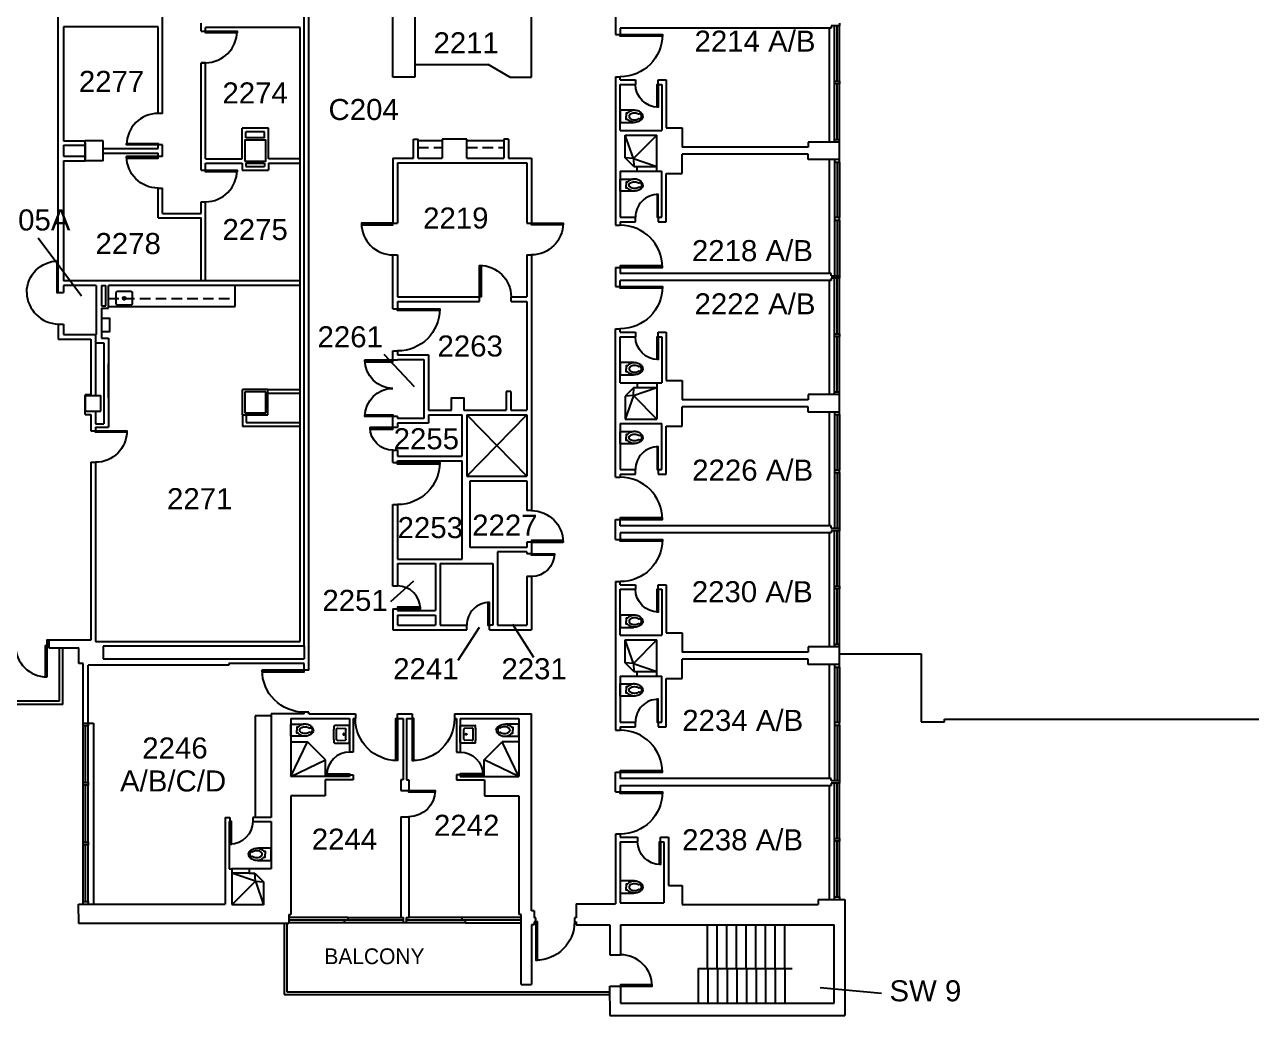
# Model space of a CAD drawing. Header units: inches. Extents: x -1132 to 5570, y -1986 to 4304.
# Drawn here: x 2497 to 3897, y 211 to 1341 of the extents above; entities that cross this region are included whole.
import ezdxf

# ---------------------------------------------------------------- set-up
doc = ezdxf.new("R2010")
doc.units = ezdxf.units.IN
doc.header["$LTSCALE"] = 96
doc.header["$MEASUREMENT"] = 0
doc.linetypes.add('HIDDEN2', pattern=[0.1875, 0.125, -0.0625])
doc.layers.get('0').update_dxf_attribs({"linetype": 'CONTINUOUS'})
for name, color, linetype in [('A-ANNO-ROOM', 4, 'CONTINUOUS'), ('A-ANNO-TEXT', 4, 'CONTINUOUS'), ('A-COLS', 5, 'CONTINUOUS'), ('A-DOOR', 2, 'CONTINUOUS'), ('A-FLOR-CASE', 3, 'CONTINUOUS'), ('A-FLOR-CASE-UPPR', 3, 'HIDDEN2'), ('A-FLOR-PFIX', 2, 'CONTINUOUS'), ('A-FLOR-STRS', 2, 'CONTINUOUS'), ('A-GLAZ', 2, 'CONTINUOUS'), ('A-GLAZ-SILL', 1, 'CONTINUOUS'), ('A-ROOF-LEVL-MED', 3, 'CONTINUOUS'), ('A-SHAFT', 1, 'CONTINUOUS'), ('A-WALL-FULL', 6, 'CONTINUOUS')]:
    doc.layers.add(name, color=color, linetype=linetype)
doc.styles.add('ARIAL', font='arial.ttf')

# ---------------------------------------------------------------- blocks, each defined once
blk = doc.blocks.new('*U99')
for p, q in [((0, 0), (0, 0)), ((-44, 0), (-44, 0))]:
    blk.add_line(p, q)
blk.add_lwpolyline([(0, 0), (0, -44), (-1.75, -44), (-1.75, 0)], close=True)
blk.add_arc((0, 0), 44, 180, 270)
blk = doc.blocks.new('*U98')
for p, q in [((0, 0), (0, 0)), ((36, 0), (36, 0))]:
    blk.add_line(p, q)
blk.add_lwpolyline([(0, 0), (0, -36), (1.75, -36), (1.75, 0)], close=True)
blk.add_arc((0, 0), 36, 270, 0)
blk = doc.blocks.new('*U35')
for p, q in [((0, 0), (0, 0)), ((48, 0), (48, 0))]:
    blk.add_line(p, q)
blk.add_lwpolyline([(0, 0), (0, -48), (1.75, -48), (1.75, 0)], close=True)
blk.add_arc((0, 0), 48, 270, 0)
blk = doc.blocks.new('*U34')
for p, q in [((0, 0), (0, 0)), ((-48, 0), (-48, 0))]:
    blk.add_line(p, q)
blk.add_lwpolyline([(0, 0), (0, -48), (-1.75, -48), (-1.75, 0)], close=True)
blk.add_arc((0, 0), 48, 180, 270)
blk = doc.blocks.new('*U36')
for p, q in [((0, 0), (0, 0)), ((36, 0), (36, 0))]:
    blk.add_line(p, q)
blk.add_lwpolyline([(0, 0), (0, -36), (1.75, -36), (1.75, 0)], close=True)
blk.add_arc((0, 0), 36, 270, 0)
blk = doc.blocks.new('*U66')
for p, q in [((0, 0), (0, 0)), ((48, 0), (48, 0))]:
    blk.add_line(p, q)
blk.add_lwpolyline([(0, 0), (0, 48), (1.75, 48), (1.75, 0)], close=True)
blk.add_arc((0, 0), 48, 0, 90)
blk = doc.blocks.new('*U67')
for p, q in [((0, 0), (0, 0)), ((-36, 0), (-36, 0))]:
    blk.add_line(p, q)
blk.add_lwpolyline([(0, 0), (0, -36), (-1.75, -36), (-1.75, 0)], close=True)
blk.add_arc((0, 0), 36, 180, 270)
blk = doc.blocks.new('*U80')
for p, q in [((0, 0), (0, 0)), ((-26, 0), (-26, 0))]:
    blk.add_line(p, q)
blk.add_lwpolyline([(0, 0), (0, -26), (-1.75, -26), (-1.75, 0)], close=True)
blk.add_arc((0, 0), 26, 180, 270)
blk = doc.blocks.new('P2477016')
for p, q in [((-3.6, -23.8), (-3.6, -23.8)), ((-2.5, -21.1), (-2.5, -21.1))]:
    blk.add_line(p, q)
blk.add_lwpolyline([(7, -14.9), (7, 0), (-7, 0), (-7, -14.9)])
for points in [[(-6.9, -16.2, -0.074934), (-6.3, -12.6, -0.085426), (-4.9, -9.7, -0.066386), (-3.5, -8.3), (-3.5, -6.7), (0, -6.7)], [(4, -23.7, -0.562484), (3.2, -23.5), (2.4, -21.3, -0.238976), (2.5, -20.9, 0.08035), (3.4, -19, 0.074934), (3.8, -16.2, 0.074934), (3.4, -13.4, 0.085426), (2.4, -11.5, 0.066386), (1.6, -10.6, 0.330534), (-1.7, -10.6, 0.066386), (-2.5, -11.5, 0.085426), (-3.5, -13.4, 0.074934), (-3.9, -16.2, 0.074934), (-3.5, -19, 0.08035), (-2.6, -20.9, -0.238976), (-2.5, -21.3), (-3.3, -23.5, -0.549653), (-4.1, -23.7)], [(6.9, -16.2, 0.074934), (6.3, -12.6, 0.085426), (4.9, -9.7, 0.066386), (3.5, -8.3), (3.5, -6.7), (0, -6.7)], [(0, -25.8, -0.143932), (-2.5, -25, -0.107177), (-4.9, -22.6, -0.077997), (-6.4, -19.2, -0.065232), (-7, -14.9)], [(-3, -22.7, 0.063273), (-1.7, -23.8, 0.143932), (0, -24.2)], [(0, -25.8, 0.143932), (2.5, -25, 0.107177), (4.9, -22.6, 0.077997), (6.4, -19.2, 0.065232), (7, -14.9)], [(0, -24.2, 0.143932), (1.7, -23.8, 0.059203), (2.9, -22.8)]]:
    blk.add_lwpolyline(points, format="xyb")
blk = doc.blocks.new('LAVHC4')
for p, q in [((-9.5, 0), (9.5, 0)), ((-10, -17.046589), (-10, -0.5)), ((-7.037044, -13.416795), (-6.580252, -5.19453)), ((-5.581791, -4.25), (5.581791, -4.25)), ((7.037044, -13.416795), (6.580252, -5.19453)), ((10, -0.5), (10, -17.046589)), ((-5.539354, -15), (5.539354, -15))]:
    blk.add_line(p, q)
for points in [[(-9.5, 0, 0.065543), (-9.648516, -0.019553, 0.087946), (-9.75, -0.066987, 0.043207), (-9.849429, -0.150571, 0.043207), (-9.933013, -0.25, 0.087946), (-9.980447, -0.351484, 0.065543), (-10, -0.5)], [(10, -0.5, 0.065543), (9.980447, -0.351484, 0.087946), (9.933013, -0.25, 0.043207), (9.849429, -0.150571, 0.043207), (9.75, -0.066987, 0.087946), (9.648516, -0.019553, 0.065543), (9.5, 0)], [(-7.037044, -13.416795, 0.050866), (-7.020454, -13.776064, 0.073218), (-6.947859, -14.015861, 0.028563), (-6.762423, -14.357529, 0.050866), (-6.629034, -14.530823, 0.050866), (-6.463406, -14.673619, 0.028563), (-6.132551, -14.877722, 0.073218), (-5.897149, -14.963507, 0.050866), (-5.539354, -15)], [(-5.581791, -4.25, 0.063221), (-5.869829, -4.286566, 0.085725), (-6.065686, -4.374874, 0.040781), (-6.261236, -4.53176, 0.040781), (-6.428729, -4.718307, 0.085725), (-6.527764, -4.908965, 0.063221), (-6.580252, -5.19453)], [(5.539354, -15, 0.050866), (5.897149, -14.963507, 0.073218), (6.132551, -14.877722, 0.028563), (6.463406, -14.673619, 0.050866), (6.629034, -14.530823, 0.050866), (6.762423, -14.357529, 0.028563), (6.947859, -14.015861, 0.073218), (7.020454, -13.776064, 0.050866), (7.037044, -13.416795)], [(6.580252, -5.19453, 0.063221), (6.527764, -4.908965, 0.085725), (6.428729, -4.718307, 0.040781), (6.261236, -4.53176, 0.040781), (6.065686, -4.374874, 0.085725), (5.869829, -4.286566, 0.063221), (5.581791, -4.25)], [(-10, -17.046589, 0.061553), (-9.982606, -17.187347, 0.084107), (-9.940741, -17.282697, 0.039062), (-9.865923, -17.379174, 0.039062), (-9.777011, -17.46284, 0.084107), (-9.686081, -17.513595, 0.061553), (-9.547619, -17.544316)], [(-9.547619, -17.544316, 0.007949), (-5.398899, -17.874775, 0.014949), (-3.186834, -17.949334, 0.000949), (0, -17.955385, 0.000949), (3.186834, -17.949334, 0.014949), (5.398899, -17.874775, 0.007949), (9.547619, -17.544316)], [(9.547619, -17.544316, 0.061553), (9.686081, -17.513595, 0.084107), (9.777011, -17.46284, 0.039062), (9.865923, -17.379174, 0.039062), (9.940741, -17.282697, 0.084107), (9.982606, -17.187347, 0.061553), (10, -17.046589)]]:
    blk.add_lwpolyline(points, format="xyb")
blk.add_lwpolyline([(0.704769, -7.006515, -0.043661), (0.649519, -7.125, -0.043661), (0.574533, -7.232091, -0.043661), (0.482091, -7.324533, -0.043661), (0.375, -7.399519, -0.043661), (0.256515, -7.454769, -0.043661), (0.130236, -7.488606, -0.043661), (0, -7.5, -0.043661), (-0.130236, -7.488606, -0.043661), (-0.256515, -7.454769, -0.043661), (-0.375, -7.399519, -0.043661), (-0.482091, -7.324533, -0.043661), (-0.574533, -7.232091, -0.043661), (-0.649519, -7.125, -0.043661), (-0.704769, -7.006515, -0.043661), (-0.738606, -6.880236, -0.043661), (-0.75, -6.75, -0.043661), (-0.738606, -6.619764, -0.043661), (-0.704769, -6.493485, -0.043661), (-0.649519, -6.375, -0.043661), (-0.574533, -6.267909, -0.043661), (-0.482091, -6.175467, -0.043661), (-0.375, -6.100481, -0.043661), (-0.256515, -6.045231, -0.043661), (-0.130236, -6.011394, -0.043661), (0, -6, -0.043661), (0.130236, -6.011394, -0.043661), (0.256515, -6.045231, -0.043661), (0.375, -6.100481, -0.043661), (0.482091, -6.175467, -0.043661), (0.574533, -6.267909, -0.043661), (0.649519, -6.375, -0.043661), (0.704769, -6.493485, -0.043661), (0.738606, -6.619764, -0.043661), (0.75, -6.75, -0.043661), (0.738606, -6.880236, -0.043661)], format="xyb", close=True)
blk = doc.blocks.new('*U13')
for p, q in [((0, 0), (0, 0)), ((48, 0), (48, 0))]:
    blk.add_line(p, q)
blk.add_lwpolyline([(0, 0), (0, -48), (1.75, -48), (1.75, 0)], close=True)
blk.add_arc((0, 0), 48, 270, 0)
blk = doc.blocks.new('*U14')
for p, q in [((0, 0), (0, 0)), ((26, 0), (26, 0))]:
    blk.add_line(p, q)
blk.add_lwpolyline([(0, 0), (0, 26), (1.75, 26), (1.75, 0)], close=True)
blk.add_arc((0, 0), 26, 0, 90)
blk = doc.blocks.new('*U15')
for p, q in [((0, 0), (0, 0)), ((32, 0), (32, 0))]:
    blk.add_line(p, q)
blk.add_lwpolyline([(0, 0), (0, 32), (1.75, 32), (1.75, 0)], close=True)
blk.add_arc((0, 0), 32, 0, 90)
blk = doc.blocks.new('*U16')
for p, q in [((0, 0), (0, 0)), ((-32, 0), (-32, 0))]:
    blk.add_line(p, q)
blk.add_lwpolyline([(0, 0), (0, 32), (-1.75, 32), (-1.75, 0)], close=True)
blk.add_arc((0, 0), 32, 90, 180)
blk = doc.blocks.new('*U17')
for p, q in [((0, 0), (0, 0)), ((-36, 0), (-36, 0))]:
    blk.add_line(p, q)
blk.add_lwpolyline([(0, 0), (0, -36), (-1.75, -36), (-1.75, 0)], close=True)
blk.add_arc((0, 0), 36, 180, 270)
blk = doc.blocks.new('*U18')
for p, q in [((0, 0), (0, 0)), ((28, 0), (28, 0))]:
    blk.add_line(p, q)
blk.add_lwpolyline([(0, 0), (0, -28), (1.75, -28), (1.75, 0)], close=True)
blk.add_arc((0, 0), 28, 270, 0)
blk = doc.blocks.new('*U19')
for p, q in [((0, 0), (0, 0)), ((-36, 0), (-36, 0))]:
    blk.add_line(p, q)
blk.add_lwpolyline([(0, 0), (0, 36), (-1.75, 36), (-1.75, 0)], close=True)
blk.add_arc((0, 0), 36, 90, 180)
blk = doc.blocks.new('*U86')
for p, q in [((0, 0), (0, 0)), ((-26, 0), (-26, 0))]:
    blk.add_line(p, q)
blk.add_lwpolyline([(0, 0), (0, 26), (-1.75, 26), (-1.75, 0)], close=True)
blk.add_arc((0, 0), 26, 90, 180)
blk = doc.blocks.new('*U87')
for p, q in [((0, 0), (0, 0)), ((26, 0), (26, 0))]:
    blk.add_line(p, q)
blk.add_lwpolyline([(0, 0), (0, -26), (1.75, -26), (1.75, 0)], close=True)
blk.add_arc((0, 0), 26, 270, 0)
blk = doc.blocks.new('*U88')
for p, q in [((0, 0), (0, 0)), ((36, 0), (36, 0))]:
    blk.add_line(p, q)
blk.add_lwpolyline([(0, 0), (0, -36), (1.75, -36), (1.75, 0)], close=True)
blk.add_arc((0, 0), 36, 270, 0)
blk = doc.blocks.new('*U47')
for p, q in [((0, 0), (0, 0)), ((36, 0), (36, 0))]:
    blk.add_line(p, q)
blk.add_lwpolyline([(0, 0), (0, 36), (1.75, 36), (1.75, 0)], close=True)
blk.add_arc((0, 0), 36, 0, 90)
blk = doc.blocks.new('*U46')
for p, q in [((0, 0), (0, 0)), ((-36, 0), (-36, 0))]:
    blk.add_line(p, q)
blk.add_lwpolyline([(0, 0), (0, -36), (-1.75, -36), (-1.75, 0)], close=True)
blk.add_arc((0, 0), 36, 180, 270)
blk = doc.blocks.new('*U59')
for p, q in [((0, 0), (0, 0)), ((36, 0), (36, 0))]:
    blk.add_line(p, q)
blk.add_lwpolyline([(0, 0), (0, -36), (1.75, -36), (1.75, 0)], close=True)
blk.add_arc((0, 0), 36, 270, 0)

msp = doc.modelspace()

# ---------------------------------------------------------------- linework, layer by layer
at = {"layer": 'A-ANNO-ROOM'}
for p, q in [((2512.7, 1097.8), (2562.1, 1031.6)), ((2907, 964.9), (2941.6, 928.2)), ((2914.9, 682.8), (2941.3, 706.5)), ((2991.9, 615.9), (3016.1, 653.6)), ((3078.3, 619.2), (3054.2, 656.8)), ((3404.8, 242.6), (3474.9, 236.2))]:
    msp.add_line(p, q, dxfattribs=at)
at = {"layer": 'A-COLS'}
for p, q in [((2586.9, 1208.6), (2566.4, 1208.6)), ((2566.4, 1185.6), (2566.4, 1208.6)), ((2586.9, 1185.6), (2586.9, 1208.6)), ((2586.9, 1185.6), (2566.4, 1185.6)), ((2567, 918.1), (2584.4, 918.1)), ((2567, 900.1), (2567, 918.1)), ((2584.4, 900.1), (2584.4, 918.1)), ((2772.4, 922.2), (2748.4, 922.2)), ((2748.4, 922.2), (2748.4, 898.2)), ((2772.4, 898.2), (2772.4, 922.2)), ((2567, 900.1), (2584.4, 900.1)), ((2748.4, 898.2), (2772.4, 898.2))]:
    msp.add_line(p, q, dxfattribs=at)
for points in [[(2772.4, 1185.4), (2772.4, 1209.4), (2748.4, 1209.4), (2748.4, 1185.4)], [(2748.4, 1185.4), (2772.4, 1185.4), (2772.4, 1204.9)]]:
    msp.add_lwpolyline(points, dxfattribs=at)
at = {"layer": 'A-DOOR'}
msp.add_line((2522.9, 632.9), (2522.9, 632.4), dxfattribs=at)
for points in [[(2522.9, 632.9), (2522.9, 596.9), (2521.1, 596.9), (2521.1, 632.9)], [(2522.9, 632.9), (2524.9, 632.9), (2524.9, 638.9), (2522.9, 638.9)]]:
    msp.add_lwpolyline(points, close=True, dxfattribs=at)
for centre, radius, start, end in [((2536.7, 1036.3), 36.9, 181.358, 268.642), ((2522.9, 632.9), 36, 180, 270)]:
    msp.add_arc(centre, radius, start, end, dxfattribs=at)
at = {"layer": 'A-FLOR-CASE'}
for p, q in [((2917.5, 1281.2), (2917.5, 1389.7)), ((2942.5, 1389.7), (2942.5, 1281.2)), ((3075.6, 1281.2), (3075.6, 1389.7)), ((2942.5, 1295.5), (3026, 1295.5)), ((3050.7, 1281.2), (3026, 1295.5)), ((2942.5, 1281.2), (2917.5, 1281.2)), ((3050.7, 1281.2), (3075.6, 1281.2)), ((2946.1, 1208.7), (2973.8, 1208.7)), ((3001.8, 1208.7), (3043.8, 1208.7)), ((2737.6, 1019.4), (2737.6, 1043.4)), ((2592.9, 1019.4), (2737.6, 1019.4)), ((2778.5, 552.6), (2760.5, 552.6)), ((2760.5, 552.6), (2760.5, 436.6))]:
    msp.add_line(p, q, dxfattribs=at)
at = {"layer": 'A-FLOR-CASE-UPPR'}
for p, q in [((2946.1, 1200.7), (2973.8, 1200.7)), ((3001.8, 1200.7), (3043.8, 1200.7)), ((2737.6, 1028.4), (2737.6, 1043.4)), ((2592.9, 1028.4), (2737.6, 1028.4))]:
    msp.add_line(p, q, dxfattribs=at)
at = {"layer": 'A-FLOR-PFIX'}
for p, q in [((3191.7, 1188.3), (3182.5, 1215.1)), ((3191.7, 1188.3), (3218.5, 1215.1)), ((3191.7, 1188.3), (3182.5, 1189)), ((3191.7, 1188.3), (3218.5, 1179.1)), ((3191.7, 1188.3), (3192.4, 1179.1)), ((3196, 1179.1), (3218.5, 1179.1)), ((3196, 1173.9), (3218.5, 1173.9)), ((3191.7, 917.9), (3218.5, 927.1)), ((3191.7, 917.9), (3192.4, 927.1)), ((3196, 932.4), (3218.5, 932.4)), ((3196, 927.1), (3218.5, 927.1)), ((3191.7, 917.9), (3182.5, 891.1)), ((3191.7, 917.9), (3182.5, 917.2)), ((3191.7, 917.9), (3218.5, 891.1)), ((3191.7, 612.3), (3182.5, 639.1)), ((3191.7, 612.3), (3218.5, 639.1)), ((3191.7, 612.3), (3182.5, 613)), ((3191.7, 612.3), (3218.5, 603.1)), ((3191.7, 612.3), (3192.4, 603.1)), ((3196, 603.1), (3218.5, 603.1)), ((3196, 597.9), (3218.5, 597.9)), ((2801.1, 522.9), (2820.1, 522.9)), ((2801.1, 483.4), (2820.1, 522.9)), ((2840.6, 502.4), (2820.1, 522.9)), ((3021.5, 502.4), (3042.1, 522.9)), ((3061.1, 522.9), (3042.1, 522.9)), ((3061.1, 483.4), (3042.1, 522.9)), ((2801.1, 483.4), (2840.6, 502.4)), ((2840.6, 483.4), (2840.6, 502.4)), ((3021.5, 483.4), (3021.5, 502.4)), ((3061.1, 483.4), (3021.5, 502.4)), ((2753.5, 378.1), (2733.8, 378.1)), ((2753.5, 372.9), (2733.8, 372.9)), ((2760.6, 363.7), (2733.8, 372.9)), ((2760.6, 363.7), (2759.9, 372.9)), ((2760.6, 363.7), (2733.8, 336.9)), ((2760.6, 363.7), (2769.8, 336.9)), ((2760.6, 363.7), (2769.8, 363))]:
    msp.add_line(p, q, dxfattribs=at)
msp.add_lwpolyline([(2603.4, 1021.4), (2618.4, 1021.4, 0.414214), (2620.4, 1023.4), (2620.4, 1034.5, 0.414214), (2618.4, 1036.5), (2603.4, 1036.5, 0.414214), (2601.4, 1034.5), (2601.4, 1023.4, 0.414214)], format="xyb", close=True, dxfattribs=at)
msp.add_lwpolyline([(2584.9, 991), (2594.6, 991), (2594.6, 1005.8), (2584.9, 1005.8)], close=True, dxfattribs=at)
msp.add_circle((2610.9, 1028.8), 1.63, dxfattribs=at)
at = {"layer": 'A-FLOR-STRS'}
for p, q in [((2537.1, 569.4), (2537.1, 629.9)), ((2541.1, 565.4), (2541.1, 629.4)), ((2537.1, 569.4), (2431, 569.4)), ((2541.1, 565.4), (2435, 565.4)), ((3276.4, 264.2), (3276.4, 313.7)), ((3287.4, 264.2), (3287.4, 313.7)), ((3298.4, 264.2), (3298.4, 313.7)), ((3309.4, 264.2), (3309.4, 313.7)), ((3320.4, 264.2), (3320.4, 313.7)), ((3331.4, 264.2), (3331.4, 313.7)), ((3342.4, 264.2), (3342.4, 313.7)), ((3353.4, 264.2), (3353.4, 313.7)), ((3364.4, 264.2), (3364.4, 313.7)), ((3265.6, 264.2), (3373, 264.2)), ((3265.6, 264.2), (3265.6, 224.6)), ((3276.6, 264.2), (3276.6, 224.6)), ((3287.6, 264.2), (3287.6, 224.6)), ((3298.6, 264.2), (3298.6, 224.6)), ((3309.6, 264.2), (3309.6, 224.6)), ((3320.6, 264.2), (3320.6, 224.6)), ((3331.6, 264.2), (3331.6, 224.6)), ((3342.6, 264.2), (3342.6, 224.6)), ((3353.6, 264.2), (3353.6, 224.6)), ((3364.6, 264.2), (3364.6, 224.6))]:
    msp.add_line(p, q, dxfattribs=at)
at = {"layer": 'A-GLAZ'}
for p, q in [((3421, 1276.4), (3421, 1339.6)), ((3424, 1276.4), (3424, 1339.6)), ((3427, 1276.4), (3427, 1339.6)), ((3421, 1210.1), (3421, 1273.4)), ((3424, 1210.1), (3424, 1273.4)), ((3427, 1210.1), (3427, 1273.4)), ((3421, 1184.1), (3421, 1120.9)), ((3424, 1184.1), (3424, 1120.9)), ((3427, 1184.1), (3427, 1120.9)), ((3421, 1117.9), (3421, 1054.6)), ((3424, 1117.9), (3424, 1054.6)), ((3427, 1117.9), (3427, 1054.6)), ((3421, 988.4), (3421, 1051.6)), ((3424, 988.4), (3424, 1051.6)), ((3427, 988.4), (3427, 1051.6)), ((3421, 922.1), (3421, 985.4)), ((3424, 922.1), (3424, 985.4)), ((3427, 922.1), (3427, 985.4)), ((3421, 896.1), (3421, 832.9)), ((3424, 896.1), (3424, 832.9)), ((3427, 896.1), (3427, 832.9)), ((3421, 829.9), (3421, 766.6)), ((3424, 829.9), (3424, 766.6)), ((3427, 829.9), (3427, 766.6)), ((3421, 700.4), (3421, 763.6)), ((3424, 700.4), (3424, 763.6)), ((3427, 700.4), (3427, 763.6)), ((3421, 634.1), (3421, 697.4)), ((3424, 634.1), (3424, 697.4)), ((3427, 634.1), (3427, 697.4)), ((3421, 608.1), (3421, 544.9)), ((3424, 608.1), (3424, 544.9)), ((3427, 608.1), (3427, 544.9)), ((2564, 476.4), (2564, 541.2)), ((2567, 476.4), (2567, 541.2)), ((2570, 476.4), (2570, 541.2)), ((3421, 541.9), (3421, 478.6)), ((3424, 541.9), (3424, 478.6)), ((3427, 541.9), (3427, 478.6)), ((2564, 408.5), (2564, 473.4)), ((2567, 408.5), (2567, 473.4)), ((2570, 408.5), (2570, 473.4)), ((3421, 412.4), (3421, 475.6)), ((3424, 412.4), (3424, 475.6)), ((3427, 412.4), (3427, 475.6)), ((3421, 346.1), (3421, 409.4)), ((3424, 346.1), (3424, 409.4)), ((3427, 346.1), (3427, 409.4)), ((2564, 340.4), (2564, 405.5)), ((2567, 340.4), (2567, 405.5)), ((2570, 340.4), (2570, 405.5)), ((2866.1, 322.4), (2798.6, 322.4)), ((2866.1, 322.4), (2866.1, 319.4)), ((3063.6, 322.4), (2996.1, 322.4)), ((2996.1, 322.4), (2996.1, 319.4)), ((2929.6, 319.4), (2798.6, 319.4)), ((2862.1, 316.4), (2862.1, 319.4)), ((2929.6, 316.4), (2862.1, 316.4)), ((3063.6, 319.4), (2932.6, 319.4)), ((3000.1, 316.4), (2932.6, 316.4)), ((3000.1, 316.4), (3000.1, 319.4))]:
    msp.add_line(p, q, dxfattribs=at)
at = {"layer": 'A-GLAZ-SILL'}
for p, q in [((3415, 1337.1), (3415, 1207.1)), ((3415, 1187.1), (3415, 1057.1)), ((3415, 1049.1), (3415, 919.1)), ((3415, 899.1), (3415, 769.1)), ((3415, 761.1), (3415, 631.1)), ((3415, 611.1), (3415, 481.1)), ((2570, 544.2), (2576, 544.2)), ((2576, 544.2), (2576, 337.6)), ((3415, 473.1), (3415, 343.1)), ((2866.1, 322.4), (2926.6, 322.4)), ((2996.1, 322.4), (2935.6, 322.4)), ((2862.1, 316.4), (2798.6, 316.4)), ((3000.1, 316.4), (3063.6, 316.4))]:
    msp.add_line(p, q, dxfattribs=at)
at = {"layer": 'A-ROOF-LEVL-MED'}
for p, q in [((3427.1, 623.2), (3520.1, 623.2)), ((3520.1, 623.2), (3520.1, 545.7)), ((3546.6, 545.7), (3546.6, 548.7)), ((3546.6, 548.7), (4112.1, 548.7)), ((3520.1, 545.7), (3546.6, 545.7)), ((2793.3, 315.6), (2793.3, 234.7)), ((2796.3, 315.6), (2796.3, 237.7)), ((2793.3, 234.7), (3165, 234.7)), ((2796.3, 237.7), (3165, 237.7))]:
    msp.add_line(p, q, dxfattribs=at)
at = {"layer": 'A-SHAFT'}
for p, q in [((3001.6, 825.9), (3070.3, 895.9)), ((3001.6, 895.9), (3070.3, 825.9))]:
    msp.add_line(p, q, dxfattribs=at)
at = {"layer": 'A-WALL-FULL'}
for p, q in [((2816.3, 631.9), (2816.3, 1639.4)), ((2821.5, 604.6), (2821.5, 1639.4)), ((2535.8, 1035.4), (2535.8, 1635.9)), ((2654.7, 1239.8), (2654.7, 1442.5)), ((3171.5, 1352.6), (3171.5, 1329.6)), ((2541.8, 1338.6), (2541.8, 1208.6)), ((2649.7, 1338.6), (2541.8, 1338.6)), ((2649.7, 1239.8), (2649.7, 1338.6)), ((2698.7, 1333.6), (2698.7, 1342.6)), ((2698.7, 1333.6), (2703.7, 1333.6)), ((2811.7, 1337.6), (2703.7, 1337.6)), ((2703.7, 1333.6), (2703.7, 1337.6)), ((2811.7, 637.1), (2811.7, 1337.6)), ((3171.5, 1329.6), (3176.8, 1329.6)), ((3417.5, 1337.1), (3176.8, 1337.1)), ((3176.8, 1337.1), (3176.8, 1329.6)), ((3427, 1339.6), (3417.5, 1339.6)), ((3417.5, 1339.6), (3417.5, 1337.1)), ((3427, 1342.6), (3427, 1339.6)), ((2698.7, 1178.9), (2698.7, 1297.6)), ((2698.7, 1174.9), (2698.7, 1297.6)), ((2703.7, 1297.6), (2698.7, 1297.6)), ((2698.7, 1297.6), (2703.7, 1297.6)), ((2703.7, 1188.1), (2703.7, 1297.6)), ((2698.7, 1178.9), (2698.7, 1286.6)), ((2703.7, 1188.1), (2703.7, 1286.6)), ((3171.5, 1281.6), (3171.5, 1112.1)), ((3171.5, 1281.6), (3176.8, 1281.6)), ((3176.8, 1278.1), (3176.8, 1281.6)), ((3176.8, 1278.1), (3194.1, 1278.1)), ((3194.1, 1278.1), (3194.1, 1272.9)), ((3220.1, 1278.1), (3229.3, 1278.1)), ((3220.1, 1272.9), (3220.1, 1278.1)), ((3229.3, 1278.1), (3229.3, 1223.1)), ((3421, 1273.4), (3421, 1276.4)), ((3421, 1276.4), (3427, 1276.4)), ((3427, 1276.4), (3427, 1273.4)), ((3176.8, 1220.4), (3176.8, 1272.9)), ((3176.8, 1272.9), (3194.1, 1272.9)), ((3220.1, 1272.9), (3224, 1272.9)), ((3224, 1272.9), (3224, 1220.4)), ((3427, 1273.4), (3421, 1273.4)), ((2654.7, 1239.8), (2649.7, 1239.8)), ((2775.4, 1222.9), (2745.4, 1222.9)), ((2745.4, 1188.1), (2745.4, 1222.9)), ((2771.1, 1218.6), (2749.6, 1218.6)), ((2749.6, 1211.9), (2749.6, 1218.6)), ((2771.1, 1211.9), (2771.1, 1218.6)), ((2775.4, 1188.1), (2775.4, 1222.9)), ((3176.8, 1220.4), (3224, 1220.4)), ((3229.3, 1223.1), (3247.3, 1223.1)), ((3247.3, 1223.1), (3247.3, 1201.1)), ((2541.8, 1208.6), (2566.4, 1208.6)), ((2566.4, 1206.1), (2566.4, 1188.1)), ((2654.7, 1203.8), (2649.7, 1203.8)), ((2649.7, 1199.8), (2649.7, 1203.8)), ((2654.7, 1190.5), (2654.7, 1203.8)), ((2745.4, 1188.1), (2745.4, 1211.4)), ((2771.1, 1211.9), (2749.6, 1211.9)), ((2940.9, 1210.2), (2946.1, 1210.2)), ((2940.9, 1188.7), (2940.9, 1210.2)), ((2946.1, 1188.7), (2946.1, 1210.2)), ((3001.8, 1210.2), (2973.8, 1210.2)), ((2973.8, 1210.2), (2973.8, 1188.7)), ((3001.8, 1188.7), (3001.8, 1210.2)), ((3049.1, 1210.2), (3043.8, 1210.2)), ((3043.8, 1210.2), (3043.8, 1188.7)), ((3049.1, 1210.2), (3049.1, 1188.7)), ((3182.5, 1215.1), (3218.5, 1215.1)), ((3182.5, 1189), (3182.5, 1215.1)), ((3218.5, 1173.9), (3218.5, 1215.1)), ((3427, 1207.1), (3391, 1207.1)), ((3391, 1207.1), (3391, 1201.1)), ((3421, 1207.1), (3421, 1210.4)), ((3421, 1210.1), (3427, 1210.1)), ((3427, 1184.1), (3427, 1210.1)), ((2541.8, 1203.4), (2566.4, 1203.4)), ((2541.8, 1203.4), (2541.8, 1190.9)), ((2541.8, 1190.9), (2566.4, 1190.9)), ((2586.9, 1199.8), (2649.7, 1199.8)), ((2586.9, 1194.5), (2649.7, 1194.5)), ((2649.7, 1190.5), (2649.7, 1194.4)), ((2654.7, 1190.5), (2649.7, 1190.5)), ((3391, 1201.1), (3247.3, 1201.1)), ((3391, 1193.1), (3247.3, 1193.1)), ((3247.3, 1171.1), (3247.3, 1193.1)), ((3391, 1187.1), (3391, 1193.1)), ((2541.8, 1185.6), (2566.4, 1185.6)), ((2541.8, 1185.6), (2541.8, 1048.6)), ((2703.7, 1188.1), (2745.4, 1188.1)), ((2703.7, 1182.9), (2745.4, 1182.9)), ((2703.7, 1174.9), (2703.7, 1182.9)), ((2745.4, 1182.4), (2745.4, 1182.9)), ((2745.4, 1182.9), (2745.4, 1174.9)), ((2749.6, 1182.9), (2749.6, 1179.1)), ((2749.6, 1182.9), (2771.1, 1182.9)), ((2749.6, 1179.1), (2771.1, 1179.1)), ((2771.1, 1182.9), (2771.1, 1179.1)), ((2811.7, 1188.1), (2775.4, 1188.1)), ((2775.4, 1182.9), (2775.4, 1174.9)), ((2775.4, 1182.9), (2811.7, 1182.9)), ((2917.5, 1188.7), (2940.9, 1188.7)), ((2917.5, 1188.7), (2917.5, 1114.4)), ((2922.8, 1183.5), (2922.8, 1114.4)), ((2922.8, 1183.5), (3070.3, 1183.5)), ((2946.1, 1188.7), (2973.8, 1188.7)), ((3001.8, 1188.7), (3043.8, 1188.7)), ((3049.1, 1188.7), (3075.6, 1188.7)), ((3070.3, 1183.5), (3070.3, 1114.4)), ((3075.6, 1188.7), (3075.6, 1114.4)), ((3192.4, 1179.1), (3182.5, 1189)), ((3192.4, 1179.1), (3196, 1179.1)), ((3196, 1173.9), (3196, 1179.1)), ((3427, 1187.1), (3391, 1187.1)), ((3421, 1187.1), (3421, 1183.9)), ((3421, 1184.1), (3427, 1184.1)), ((2698.7, 1174.9), (2703.7, 1174.9)), ((2745.4, 1174.9), (2775.4, 1174.9)), ((3176.8, 1173.9), (3176.8, 1121.4)), ((3176.8, 1173.9), (3196, 1173.9)), ((3218.5, 1173.9), (3224, 1173.9)), ((3224, 1121.4), (3224, 1173.9)), ((3229.3, 1116.1), (3229.3, 1171.1)), ((3229.3, 1171.1), (3247.3, 1171.1)), ((2649.7, 1154.5), (2654.7, 1154.5)), ((2649.7, 1120.6), (2649.7, 1154.5)), ((2654.7, 1125.6), (2654.7, 1154.5)), ((2698.7, 1138.9), (2703.7, 1138.9)), ((2698.7, 1125.6), (2698.7, 1138.9)), ((2703.7, 1048.6), (2703.7, 1138.9)), ((2649.7, 1120.6), (2698.7, 1120.6)), ((2654.7, 1129.6), (2654.7, 1132.5)), ((2654.7, 1125.6), (2698.7, 1125.6)), ((2698.7, 1048.6), (2698.7, 1120.6)), ((3176.8, 1121.4), (3194.1, 1121.4)), ((3194.1, 1116.1), (3194.1, 1121.4)), ((3220.1, 1121.4), (3224, 1121.4)), ((3220.1, 1121.4), (3220.1, 1116.1)), ((3421, 1120.9), (3421, 1117.9)), ((3427, 1120.9), (3421, 1120.9)), ((3427, 1117.9), (3427, 1120.9)), ((2917.5, 1114.4), (2922.8, 1114.4)), ((3070.3, 1114.4), (3075.6, 1114.4)), ((3171.5, 1112.1), (3176.8, 1112.1)), ((3176.8, 1116.1), (3176.8, 1112.1)), ((3176.8, 1116.1), (3194.1, 1116.1)), ((3220.1, 1116.1), (3229.3, 1116.1)), ((3421, 1117.9), (3427, 1117.9)), ((2917.5, 1078.4), (2922.8, 1078.4)), ((2917.5, 1016.7), (2917.5, 1078.4)), ((2922.8, 1078.4), (2922.8, 1030.4)), ((3070.3, 1078.4), (3070.3, 1030.4)), ((3070.3, 1078.4), (3075.6, 1078.4)), ((3075.6, 1078.4), (3075.6, 786.6)), ((3171.5, 1064.1), (3171.5, 1042.1)), ((3171.5, 1064.1), (3176.8, 1064.1)), ((3176.8, 1064.1), (3176.8, 1057.1)), ((3417.5, 1057.1), (3176.8, 1057.1)), ((3417.5, 1054.6), (3417.5, 1057.1)), ((3417.5, 1054.6), (3427, 1054.6)), ((3427, 1051.6), (3417.5, 1051.6)), ((3417.5, 1051.6), (3417.5, 1049.1)), ((3427, 1054.6), (3427, 1051.6)), ((2811.7, 1048.6), (2541.8, 1048.6)), ((2578.9, 1043.4), (2541.8, 1043.4)), ((2541.8, 1043.4), (2541.8, 1035.4)), ((2578.9, 1043.4), (2578.9, 987.4)), ((2584.9, 1043.6), (2584.9, 1020.4)), ((2584.9, 1043.6), (2589.9, 1043.6)), ((2589.9, 1020.4), (2589.9, 1043.4)), ((2811.7, 1043.4), (2592.9, 1043.4)), ((2592.9, 1017.4), (2592.9, 1043.4)), ((3171.5, 1042.1), (3176.8, 1042.1)), ((3417.5, 1049.1), (3176.8, 1049.1)), ((3176.8, 1042.1), (3176.8, 1049.1)), ((2535.8, 1035.4), (2541.8, 1035.4)), ((2922.8, 1030.4), (3016.3, 1030.4)), ((2922.8, 1025.1), (2922.8, 1016.7)), ((2922.8, 1025.1), (3016.3, 1025.1)), ((3016.3, 1025.1), (3016.3, 1030.4)), ((3052.3, 1030.4), (3070.3, 1030.4)), ((3052.3, 1025.1), (3052.3, 1030.4)), ((3052.3, 1025.1), (3070.3, 1025.1)), ((3070.3, 1025.1), (3070.3, 901.1)), ((2584.9, 1020.4), (2589.9, 1020.4)), ((2584.9, 1017.4), (2592.9, 1017.4)), ((2584.9, 1017.4), (2584.9, 983.4)), ((2917.5, 1016.7), (2922.8, 1016.7)), ((2535.8, 999.4), (2535.8, 982.1)), ((2535.8, 999.4), (2541.8, 999.4)), ((2541.8, 999.4), (2541.8, 987.4)), ((3171.5, 824.6), (3171.5, 994.1)), ((3171.5, 994.1), (3176.8, 994.1)), ((3176.8, 990.1), (3176.8, 994.1)), ((2535.8, 982.1), (2572.8, 982.1)), ((2541.8, 987.4), (2578.9, 987.4)), ((2572.8, 982.1), (2572.8, 918.8)), ((2578.1, 987.4), (2578.1, 918.1)), ((2584.9, 983.4), (2592.9, 983.4)), ((2592.9, 983.4), (2592.9, 881.7)), ((3176.8, 990.1), (3194.1, 990.1)), ((3176.8, 932.4), (3176.8, 984.9)), ((3176.8, 984.9), (3194.1, 984.9)), ((3194.1, 990.1), (3194.1, 984.9)), ((3220.1, 990.1), (3229.3, 990.1)), ((3220.1, 984.9), (3220.1, 990.1)), ((3220.1, 984.9), (3224, 984.9)), ((3224, 984.9), (3224, 932.4)), ((3229.3, 990.1), (3229.3, 935.1)), ((3421, 985.4), (3421, 988.4)), ((3421, 988.4), (3427, 988.4)), ((3427, 985.4), (3421, 985.4)), ((3427, 988.4), (3427, 985.4)), ((2578.1, 978.1), (2587.9, 978.1)), ((2587.9, 978.1), (2587.9, 885.7)), ((2917.5, 968.7), (2922.8, 968.7)), ((2917.5, 958.1), (2917.5, 968.7)), ((2922.8, 968.7), (2922.8, 964.4)), ((2592.9, 915.4), (2592.9, 954.1)), ((2922.8, 958.1), (2917.5, 958.1)), ((2922.8, 964.4), (2958, 964.4)), ((2922.8, 959.1), (2922.8, 958.1)), ((2922.8, 959.1), (2952.8, 959.1)), ((2952.8, 959.1), (2952.8, 891.5)), ((2958, 964.4), (2958, 901.1)), ((2592.9, 946.2), (2592.9, 951.2)), ((2774.9, 924.7), (2745.9, 924.7)), ((2745.9, 895.7), (2745.9, 924.7)), ((2774.9, 895.7), (2774.9, 924.7)), ((2774.9, 924.7), (2811.7, 924.7)), ((3176.8, 932.4), (3196, 932.4)), ((3192.4, 927.1), (3182.5, 917.2)), ((3192.4, 927.1), (3196, 927.1)), ((3196, 932.4), (3196, 927.1)), ((3218.5, 932.4), (3224, 932.4)), ((3218.5, 932.4), (3218.5, 891.1)), ((3229.3, 935.1), (3247.3, 935.1)), ((3247.3, 935.1), (3247.3, 913.1)), ((2566.4, 900.1), (2566.4, 918.8)), ((2572.8, 918.8), (2566.4, 918.8)), ((2774.9, 920.5), (2811.7, 920.5)), ((3052.1, 922.6), (3046.8, 922.6)), ((3046.8, 922.6), (3046.8, 901.1)), ((3052.1, 922.6), (3052.1, 901.1)), ((3182.5, 917.2), (3182.5, 891.1)), ((3391, 913.1), (3247.3, 913.1)), ((3427, 919.1), (3391, 919.1)), ((3391, 919.1), (3391, 913.1)), ((3421, 919.1), (3421, 922.4)), ((3421, 922.1), (3427, 922.1)), ((3427, 896.1), (3427, 922.1)), ((2566.4, 896.1), (2566.4, 900.1)), ((2566.4, 896.1), (2572.8, 896.1)), ((2572.8, 896.1), (2572.8, 877.7)), ((2578.1, 900.1), (2578.1, 885.7)), ((2745.9, 895.7), (2774.9, 895.7)), ((2745.9, 895.7), (2745.9, 882.7)), ((2750.1, 895.7), (2750.1, 887)), ((2958, 901.1), (2984.3, 901.1)), ((2958, 895.9), (2958, 886.3)), ((2958, 895.9), (2996.3, 895.9)), ((2996.3, 848.6), (2996.3, 895.9)), ((2998.3, 901.1), (3046.8, 901.1)), ((3001.6, 895.9), (3001.6, 825.9)), ((3001.6, 895.9), (3070.3, 895.9)), ((3052.1, 901.1), (3070.3, 901.1)), ((3070.3, 895.9), (3070.3, 825.9)), ((3391, 905.1), (3247.3, 905.1)), ((3247.3, 883.1), (3247.3, 905.1)), ((3391, 899.1), (3391, 905.1)), ((3427, 899.1), (3391, 899.1)), ((3421, 899.1), (3421, 895.9)), ((3421, 896.1), (3427, 896.1)), ((2578.1, 885.7), (2587.9, 885.7)), ((2578.1, 881.7), (2592.9, 881.7)), ((2578.1, 881.7), (2578.1, 877.7)), ((2811.7, 882.7), (2745.9, 882.7)), ((2750.1, 887), (2811.7, 887)), ((2922.8, 894.1), (2917.5, 894.1)), ((2917.5, 881.4), (2917.5, 894.1)), ((2922.8, 894.1), (2922.8, 891.5)), ((2952.8, 891.5), (2922.8, 891.5)), ((2922.8, 886.3), (2922.8, 881.4)), ((2958, 886.3), (2922.8, 886.3)), ((3176.8, 885.9), (3224, 885.9)), ((3176.8, 885.9), (3176.8, 833.4)), ((3182.5, 891.1), (3218.5, 891.1)), ((3224, 833.4), (3224, 885.9)), ((3229.3, 828.1), (3229.3, 883.1)), ((3229.3, 883.1), (3247.3, 883.1)), ((2572.8, 877.7), (2578.1, 877.7)), ((2922.8, 881.4), (2917.5, 881.4)), ((2917.5, 841.5), (2917.5, 855.4)), ((2917.5, 855.4), (2922.8, 855.4)), ((2922.8, 855.4), (2922.8, 848.6)), ((2572.8, 841.7), (2578.1, 841.7)), ((2572.8, 841.7), (2572.8, 638.9)), ((2578.1, 841.7), (2578.1, 637.1)), ((2917.5, 841.5), (2922.8, 841.5)), ((2922.8, 848.6), (2996.3, 848.6)), ((2922.8, 843.4), (2996.3, 843.4)), ((2922.8, 841.5), (2922.8, 843.4)), ((2996.3, 731.4), (2996.3, 843.4)), ((3001.6, 825.9), (3070.3, 825.9)), ((3176.8, 833.4), (3194.1, 833.4)), ((3176.8, 828.1), (3176.8, 824.6)), ((3176.8, 828.1), (3194.1, 828.1)), ((3194.1, 828.1), (3194.1, 833.4)), ((3220.1, 833.4), (3224, 833.4)), ((3220.1, 833.4), (3220.1, 828.1)), ((3220.1, 828.1), (3229.3, 828.1)), ((3421, 832.9), (3421, 829.9)), ((3427, 832.9), (3421, 832.9)), ((3421, 829.9), (3427, 829.9)), ((3427, 829.9), (3427, 832.9)), ((3005.6, 820.6), (3070.3, 820.6)), ((3005.6, 744.6), (3005.6, 820.6)), ((3070.3, 820.6), (3070.3, 786.6)), ((3171.5, 824.6), (3176.8, 824.6)), ((2917.5, 793.5), (2922.8, 793.5)), ((2917.5, 700.5), (2917.5, 793.5)), ((2922.8, 793.5), (2922.8, 731.4)), ((3075.6, 786.6), (3070.3, 786.6)), ((3171.5, 753.6), (3171.5, 776.6)), ((3171.5, 776.6), (3176.8, 776.6)), ((3176.8, 769.1), (3176.8, 776.6)), ((3417.5, 769.1), (3176.8, 769.1)), ((3176.8, 761.1), (3176.8, 753.6)), ((3417.5, 761.1), (3176.8, 761.1)), ((3417.5, 766.6), (3417.5, 769.1)), ((3417.5, 766.6), (3427, 766.6)), ((3427, 763.6), (3417.5, 763.6)), ((3417.5, 763.6), (3417.5, 761.1)), ((3427, 766.6), (3427, 763.6)), ((3070.3, 744.6), (3005.6, 744.6)), ((3070.3, 750.6), (3070.3, 744.6)), ((3075.6, 750.6), (3070.3, 750.6)), ((3075.6, 750.6), (3075.6, 737.4)), ((3171.5, 753.6), (3176.8, 753.6)), ((2922.8, 731.4), (2996.3, 731.4)), ((3036.8, 739.4), (3036.8, 655.9)), ((3070.3, 739.4), (3036.8, 739.4)), ((3070.3, 739.4), (3070.3, 737.4)), ((3075.6, 737.4), (3070.3, 737.4)), ((2922.8, 726.1), (2922.8, 700.6)), ((2922.8, 726.1), (2966, 726.1)), ((2966, 726.1), (2966, 672.6)), ((2971.3, 726.1), (3031.6, 726.1)), ((2971.3, 726.1), (2971.3, 655.9)), ((3031.6, 726.1), (3031.6, 655.9)), ((2917.5, 700.6), (2922.8, 700.6)), ((3070.3, 711.4), (3070.3, 655.9)), ((3075.6, 711.4), (3070.3, 711.4)), ((3075.6, 711.4), (3075.6, 650.6)), ((3171.5, 705.6), (3171.5, 536.1)), ((3171.5, 705.6), (3176.8, 705.6)), ((3176.8, 702.1), (3176.8, 705.6)), ((3176.8, 702.1), (3194.1, 702.1)), ((3194.1, 702.1), (3194.1, 696.9)), ((3220.1, 702.1), (3229.3, 702.1)), ((3220.1, 696.9), (3220.1, 702.1)), ((3229.3, 702.1), (3229.3, 647.1)), ((3421, 697.4), (3421, 700.4)), ((3421, 700.4), (3427, 700.4)), ((3427, 700.4), (3427, 697.4)), ((3176.8, 644.4), (3176.8, 696.9)), ((3176.8, 696.9), (3194.1, 696.9)), ((3220.1, 696.9), (3224, 696.9)), ((3224, 696.9), (3224, 644.4)), ((3427, 697.4), (3421, 697.4)), ((2917.5, 674.6), (2922.8, 674.6)), ((2917.5, 674.6), (2917.5, 650.6)), ((2922.8, 674.6), (2922.8, 672.6)), ((2922.8, 672.6), (2966, 672.6)), ((2922.8, 667.4), (2922.8, 655.9)), ((2922.8, 667.4), (2966, 667.4)), ((2966, 667.4), (2966, 655.9)), ((2917.5, 650.6), (3001.6, 650.6)), ((2922.8, 655.9), (2966, 655.9)), ((2971.3, 655.9), (3001.6, 655.9)), ((3001.6, 650.6), (3001.6, 655.9)), ((3027.6, 650.6), (3027.6, 655.9)), ((3031.6, 655.9), (3027.6, 655.9)), ((3027.6, 650.6), (3075.6, 650.6)), ((3036.8, 655.9), (3070.3, 655.9)), ((3176.8, 644.4), (3224, 644.4)), ((3229.3, 647.1), (3247.3, 647.1)), ((3247.3, 647.1), (3247.3, 625.1)), ((2572.8, 638.9), (2524.9, 638.9)), ((2524.9, 638.9), (2524.9, 629.9)), ((2524.9, 629.9), (2559.1, 629.9)), ((2559.1, 612.1), (2559.1, 629.9)), ((2578.1, 637.1), (2811.7, 637.1)), ((2816.3, 631.9), (2586.8, 631.9)), ((2586.8, 631.9), (2586.8, 617.4)), ((2816.3, 631.9), (2816.3, 617.4)), ((3182.5, 639.1), (3218.5, 639.1)), ((3182.5, 613), (3182.5, 639.1)), ((3218.5, 597.9), (3218.5, 639.1)), ((3427, 631.1), (3391, 631.1)), ((3391, 631.1), (3391, 625.1)), ((3421, 631.1), (3421, 634.4)), ((3421, 634.1), (3427, 634.1)), ((3427, 608.1), (3427, 634.1)), ((2586.8, 617.4), (2816.3, 617.4)), ((3391, 625.1), (3247.3, 625.1)), ((3391, 617.1), (3247.3, 617.1)), ((3247.3, 595.1), (3247.3, 617.1)), ((3391, 611.1), (3391, 617.1)), ((2564, 612.1), (2559.1, 612.1)), ((2564, 541.2), (2564, 612.1)), ((2730.3, 610.1), (2570, 610.1)), ((2570, 541.2), (2570, 610.1)), ((2816.3, 612.1), (2730.3, 612.1)), ((2730.3, 612.1), (2730.3, 610.1)), ((2816.3, 604.6), (2816.3, 612.1)), ((2816.3, 604.6), (2816.3, 612.1)), ((2821.5, 604.6), (2816.3, 604.6)), ((2821.5, 604.6), (2816.3, 604.6)), ((3192.4, 603.1), (3182.5, 613)), ((3192.4, 603.1), (3196, 603.1)), ((3196, 597.9), (3196, 603.1)), ((3427, 611.1), (3391, 611.1)), ((3421, 611.1), (3421, 607.9)), ((3421, 608.1), (3427, 608.1)), ((3176.8, 597.9), (3176.8, 545.4)), ((3176.8, 597.9), (3196, 597.9)), ((3218.5, 597.9), (3224, 597.9)), ((3224, 545.4), (3224, 597.9)), ((3229.3, 540.1), (3229.3, 595.1)), ((3229.3, 595.1), (3247.3, 595.1)), ((2816.3, 554.6), (2778.5, 554.6)), ((2778.5, 554.6), (2778.5, 436.6)), ((2801.1, 549.4), (2868.1, 549.4)), ((2801.1, 549.4), (2801.1, 483.4)), ((2821.5, 556.6), (2816.3, 556.6)), ((2816.3, 554.6), (2816.3, 556.6)), ((2821.5, 554.6), (2821.5, 556.6)), ((2821.5, 554.6), (2874.6, 554.6)), ((2868.1, 549.4), (2868.1, 511.1)), ((2872.1, 549.4), (2872.1, 511.1)), ((2872.1, 549.4), (2874.6, 549.4)), ((2874.6, 554.6), (2874.6, 549.4)), ((2922.6, 554.6), (2939.6, 554.6)), ((2922.6, 549.4), (2922.6, 554.6)), ((2922.6, 549.4), (2929.1, 549.4)), ((2929.1, 549.4), (2929.1, 479.4)), ((2933.1, 549.4), (2939.6, 549.4)), ((2933.1, 549.4), (2933.1, 479.4)), ((2939.6, 554.6), (2939.6, 549.4)), ((2987.6, 554.6), (3075.6, 554.6)), ((2987.6, 554.6), (2987.6, 549.4)), ((2987.6, 549.4), (2990.1, 549.4)), ((2990.1, 549.4), (2990.1, 511.1)), ((2994.1, 549.4), (2994.1, 511.1)), ((2994.1, 549.4), (3061.1, 549.4)), ((3061.1, 549.4), (3061.1, 483.4)), ((3075.6, 330.1), (3075.6, 554.6)), ((2564, 544.2), (2570, 544.2)), ((2570, 541.2), (2564, 541.2)), ((3171.5, 536.1), (3176.8, 536.1)), ((3176.8, 545.4), (3194.1, 545.4)), ((3176.8, 540.1), (3176.8, 536.1)), ((3176.8, 540.1), (3194.1, 540.1)), ((3194.1, 540.1), (3194.1, 545.4)), ((3220.1, 545.4), (3224, 545.4)), ((3220.1, 545.4), (3220.1, 540.1)), ((3220.1, 540.1), (3229.3, 540.1)), ((3421, 544.9), (3421, 541.9)), ((3427, 544.9), (3421, 544.9)), ((3421, 541.9), (3427, 541.9)), ((3427, 541.9), (3427, 544.9)), ((2872.1, 511.1), (2868.1, 511.1)), ((2990.1, 511.1), (2994.1, 511.1)), ((2564, 473.4), (2564, 476.4)), ((2564, 476.4), (2570, 476.4)), ((2570, 476.4), (2570, 473.4)), ((2868.1, 483.4), (2801.1, 483.4)), ((2872.1, 479.4), (2840.1, 479.4)), ((2840.1, 479.4), (2840.1, 461.4)), ((2868.1, 485.1), (2868.1, 483.4)), ((2868.1, 485.1), (2872.1, 485.1)), ((2872.1, 485.1), (2872.1, 479.4)), ((2929.1, 479.4), (2926.6, 479.4)), ((2926.6, 479.4), (2926.6, 467.4)), ((2933.1, 479.4), (2935.6, 479.4)), ((2935.6, 479.4), (2935.6, 467.4)), ((2990.1, 485.1), (2990.1, 479.4)), ((2994.1, 485.1), (2990.1, 485.1)), ((2990.1, 479.4), (3022.1, 479.4)), ((2994.1, 485.1), (2994.1, 483.4)), ((2994.1, 483.4), (3061.1, 483.4)), ((3022.1, 479.4), (3022.1, 461.4)), ((3171.5, 465.6), (3171.5, 488.1)), ((3171.5, 488.1), (3176.8, 488.1)), ((3176.8, 488.1), (3176.8, 481.1)), ((3417.5, 481.1), (3176.8, 481.1)), ((3417.5, 478.6), (3417.5, 481.1)), ((3417.5, 478.6), (3427, 478.6)), ((3427, 478.6), (3427, 475.6)), ((2570, 473.4), (2564, 473.4)), ((2926.6, 467.4), (2935.6, 467.4)), ((3171.5, 465.6), (3176.8, 465.6)), ((3176.8, 473.1), (3417.5, 473.1)), ((3176.8, 473.1), (3176.8, 465.6)), ((3427, 475.6), (3417.5, 475.6)), ((3417.5, 475.6), (3417.5, 473.1)), ((2801.1, 461.4), (2801.1, 325.9)), ((2840.1, 461.4), (2801.1, 461.4)), ((3022.1, 461.4), (3061.1, 461.4)), ((3061.1, 461.4), (3061.1, 325.9)), ((2726, 436.6), (2726, 337.6)), ((2726, 436.6), (2731.5, 436.6)), ((2731.5, 436.6), (2731.5, 431.9)), ((2778.5, 436.6), (2757.5, 436.6)), ((2757.5, 436.6), (2757.5, 431.9)), ((2926.6, 437.4), (2935.6, 437.4)), ((2926.6, 437.4), (2926.6, 322.4)), ((2935.6, 437.4), (2935.6, 322.4)), ((2730.8, 431.9), (2730.8, 378.1)), ((2731.5, 431.9), (2730.8, 431.9)), ((2757.5, 431.9), (2778.5, 431.9)), ((2778.5, 431.9), (2778.5, 378.1)), ((2564, 405.5), (2564, 408.5)), ((2564, 408.5), (2570, 408.5)), ((2570, 408.5), (2570, 405.5)), ((3171.5, 417.6), (3171.5, 338.1)), ((3176.8, 417.6), (3171.5, 417.6)), ((3176.8, 417.6), (3176.8, 414.1)), ((3176.8, 414.1), (3196.6, 414.1)), ((3176.8, 408.9), (3196.6, 408.9)), ((3176.8, 408.9), (3176.8, 339.1)), ((3196.6, 414.1), (3196.6, 408.9)), ((3222.6, 414.1), (3231.8, 414.1)), ((3222.6, 408.9), (3222.6, 414.1)), ((3222.6, 408.9), (3226.5, 408.9)), ((3226.5, 408.9), (3226.5, 339.1)), ((3231.8, 414.1), (3231.8, 359.1)), ((3421, 409.4), (3421, 412.4)), ((3421, 412.4), (3427, 412.4)), ((3427, 409.4), (3421, 409.4)), ((3427, 412.4), (3427, 409.4)), ((2570, 405.5), (2564, 405.5)), ((2730.8, 378.1), (2733.8, 378.1)), ((2733.8, 378.1), (2733.8, 337.1)), ((2778.5, 378.1), (2753.5, 378.1)), ((2753.5, 378.1), (2753.5, 372.9)), ((2753.5, 372.9), (2759.9, 372.9)), ((2759.9, 372.9), (2769.8, 363)), ((2769.8, 363), (2769.8, 336.9)), ((3231.8, 359.1), (3247.5, 359.1)), ((3247.5, 359.1), (3247.5, 337.1)), ((2559.1, 315.6), (2559, 337.6)), ((2559, 337.6), (2726, 337.6)), ((2564, 337.6), (2564, 340.6)), ((2564, 340.6), (2570, 340.6)), ((2570, 340.6), (2570, 337.6)), ((2769.8, 336.9), (2733.8, 336.9)), ((3126.6, 338.1), (3126.6, 322.1)), ((3126.6, 338.1), (3171.5, 338.1)), ((3176.8, 339.1), (3226.5, 339.1)), ((3247.5, 337.1), (3402.5, 337.1)), ((3402.5, 343.1), (3433, 343.1)), ((3402.5, 343.1), (3402.5, 337.1)), ((3421, 343.1), (3421, 346.4)), ((3421, 346.1), (3427, 346.1)), ((3427, 346.1), (3427, 343.1)), ((3433, 343.1), (3433, 210.7)), ((2798.6, 325.9), (2801.1, 325.9)), ((2798.6, 325.9), (2798.6, 315.6)), ((2926.6, 322.4), (2929.6, 322.4)), ((2929.6, 316.4), (2929.6, 322.4)), ((2932.6, 322.4), (2932.6, 316.4)), ((2932.6, 322.4), (2935.6, 322.4)), ((3063.6, 325.9), (3061.1, 325.9)), ((3063.6, 246.1), (3063.6, 325.9)), ((3078.6, 330.1), (3075.6, 330.1)), ((3078.6, 330.1), (3078.6, 322.1)), ((3080.6, 322.1), (3078.6, 322.1)), ((3080.6, 317.6), (3080.6, 322.1)), ((3126.6, 322.1), (3124.6, 322.1)), ((3124.6, 322.1), (3124.6, 317.6)), ((2798.6, 315.6), (2559.1, 315.6)), ((2932.6, 316.4), (2929.6, 316.4)), ((3078.6, 314.1), (3075.6, 314.1)), ((3075.6, 314.1), (3075.6, 246.1)), ((3080.6, 317.6), (3078.6, 317.6)), ((3078.6, 317.6), (3078.6, 314.1)), ((3124.6, 317.6), (3126.6, 317.6)), ((3126.6, 317.6), (3126.6, 314.1)), ((3126.6, 314.1), (3165, 314.1)), ((3165, 314.1), (3165, 279.9)), ((3177.1, 314.1), (3177.1, 279.9)), ((3177.1, 314.1), (3420.9, 314.1)), ((3420.9, 224.6), (3420.9, 314.1)), ((3165, 279.9), (3177.1, 279.9)), ((3063.6, 246.1), (3075.6, 246.1)), ((3165.1, 210.7), (3165, 243.9)), ((3165, 243.9), (3177.1, 243.9)), ((3177.1, 243.9), (3177.1, 224.6)), ((3177.1, 243.9), (3177.1, 243.9)), ((3177.1, 224.6), (3420.9, 224.6)), ((3165, 210.7), (3433, 210.7))]:
    msp.add_line(p, q, dxfattribs=at)
msp.add_lwpolyline([(2984.3, 901.1), (2984.3, 915.1), (2998.3, 915.1), (2998.3, 901.1)], dxfattribs=at)
msp.add_lwpolyline([(2564, 544.2), (2570, 544.2), (2570, 541.2), (2564, 541.2)], close=True, dxfattribs=at)

# ---------------------------------------------------------------- block references
at = {"layer": 'A-DOOR'}
for name, p, rotation in [('*U46', (2703.7, 1333.6), 90), ('*U46', (2649.7, 1203.8), 270), ('*U46', (2703.7, 1174.9), 90), ('*U88', (2917.5, 1114.4), 270), ('*U35', (3176.8, 1064.1), 90), ('*U35', (3176.8, 776.6), 90), ('*U86', (2922.8, 674.6), 270), ('*U87', (3027.6, 655.9), 180), ('*U35', (3176.8, 488.1), 90), ('*U98', (3177.1, 243.9), 90.00022821801035)]:
    msp.add_blockref(name, p, dxfattribs=dict(at, rotation=rotation))
at = {"layer": 'A-DOOR', "xscale": -1}
for name, p, rotation in [('*U35', (3176.8, 1329.6), 90), ('*U46', (2649.7, 1190.5), 270), ('*U88', (3075.6, 1114.4), 90), ('*U35', (3176.8, 1042.1), 90), ('*U13', (2922.8, 1016.7), 90), ('*U15', (2917.5, 958.1), 90), ('*U16', (2917.5, 894.1), 90), ('*U59', (2578.1, 877.7), 90), ('*U14', (2917.5, 881.4), 90), ('*U13', (2922.8, 841.5), 90), ('*U17', (3075.6, 750.6), 90), ('*U35', (3176.8, 753.6), 90), ('*U86', (3075.6, 737.4), 270), ('*U66', (2816.3, 604.6), 90), ('*U35', (3176.8, 465.6), 90)]:
    msp.add_blockref(name, p, dxfattribs=dict(at, rotation=rotation))
at = {"layer": 'A-DOOR', "xscale": -0.7222222222221717, "zscale": 0.7222222222222222}
for p, yscale in [((3220.1, 1272.9), 0.7222222222221717), ((3220.1, 696.9), 0.7222222222221717), ((3222.6, 408.9), 0.7222222222222285)]:
    msp.add_blockref('*U36', p, dxfattribs=dict(at, yscale=yscale))
at = {"layer": 'A-DOOR'}
for name, p, xscale, yscale, zscale, rotation in [('*U36', (3220.1, 1121.4), 0.7222222222221717, 0.7222222222221717, 0.7222222222221717, 180), ('*U36', (3220.1, 833.4), 0.7222222222221717, 0.7222222222221717, 0.7222222222221717, 180), ('*U36', (3220.1, 545.4), 0.7222222222221717, 0.7222222222221717, 0.7222222222221717, 180), ('*U67', (2868.1, 485.1), 0.7222222222222285, 0.7222222222222285, 0.7222222222222285, 270), ('*U67', (2994.1, 485.1), -0.7222222222222285, 0.7222222222222285, 0.7222222222222159, 90), ('*U18', (2935.6, 467.4), -1.071428571428569, 1.071428571428569, 1.071428571428569, 90)]:
    msp.add_blockref(name, p, dxfattribs=dict(at, xscale=xscale, yscale=yscale, zscale=zscale, rotation=rotation))
at = {"layer": 'A-DOOR', "xscale": -1}
for name, p in [('*U47', (2535.8, 1035.4)), ('*U19', (3016.3, 1030.4)), ('*U35', (2922.6, 549.4)), ('*U34', (2939.6, 549.4)), ('*U80', (2731.5, 431.9)), ('*U99', (3080.6, 317.6))]:
    msp.add_blockref(name, p, dxfattribs=at)
at = {"layer": 'A-DOOR', "extrusion": (0, 0, -1), "xscale": 0.7222222222221717, "yscale": 0.7222222222221717, "zscale": -0.7222222222222222}
msp.add_blockref('*U36', (-3220.1, 984.9), dxfattribs=at)
at = {"layer": 'A-FLOR-PFIX'}
for name, p, rotation in [('P2477016', (3176.8, 1236.4), 90), ('P2477016', (3176.8, 948.4), 90), ('P2477016', (3176.8, 660.4), 90), ('LAVHC4', (2994.1, 531.4), 90), ('P2477016', (3061.1, 536.1), 270), ('P2477016', (2778.5, 394.6), 270), ('P2477016', (3176.8, 357.1), 90)]:
    msp.add_blockref(name, p, dxfattribs=dict(at, rotation=rotation))
at = {"layer": 'A-FLOR-PFIX', "xscale": -1}
for name, p, rotation in [('P2477016', (3176.8, 1157.9), 90), ('P2477016', (3176.8, 581.9), 90), ('P2477016', (2801.1, 536.1), 90), ('LAVHC4', (2868.1, 531.4), 270)]:
    msp.add_blockref(name, p, dxfattribs=dict(at, rotation=rotation))
at = {"layer": 'A-FLOR-PFIX', "extrusion": (0, 0, -1), "zscale": -1, "rotation": 270}
msp.add_blockref('P2477016', (-3176.8, 869.9), dxfattribs=at)

# ---------------------------------------------------------------- texts
at = {"layer": 'A-ANNO-ROOM', "style": 'ARIAL'}
for s, p in [('2211', (2963.8, 1308.3)), ('2214 A/B', (3261.5, 1310.2)), ('2277', (2559.3, 1264.3)), ('2274', (2723, 1251.1)), ('C204', (2844, 1232.2)), ('2205A', (2452.7, 1106.2)), ('2275', (2723, 1095.3)), ('2219', (2951.9, 1108.4)), ('2278', (2578.2, 1079.3)), ('2218 A/B', (3258.5, 1071.2)), ('2222 A/B', (3261.5, 1010.5)), ('2261', (2831.5, 972.9)), ('2263', (2968.3, 962.4)), ('2255', (2918.3, 856.6)), ('2226 A/B', (3258.8, 820.8)), ('2271', (2659.8, 788.2)), ('2253', (2922.8, 755.2)), ('2227', (3007.9, 758)), ('2230 A/B', (3258.3, 682.1)), ('2251', (2837, 672.2)), ('2241', (2917.8, 594.2)), ('2231', (3041.2, 594.2)), ('2234 A/B', (3247.5, 535.3)), ('2246', (2631.6, 503.8)), ('A/B/C/D', (2606.2, 466.2)), ('2242', (2964.3, 415.6)), ('2244', (2824.9, 399.8)), ('2238 A/B', (3247.3, 399.1)), ('SW 9', (3483.8, 226.8))]:
    msp.add_text(s, height=24, dxfattribs=at).set_placement(p)
at = {"layer": 'A-ANNO-TEXT', "style": 'ARIAL', "width": 0.95}
msp.add_text('BALCONY', height=18, dxfattribs=at).set_placement((2839.3, 269.2))

doc.saveas('drawing.dxf')
